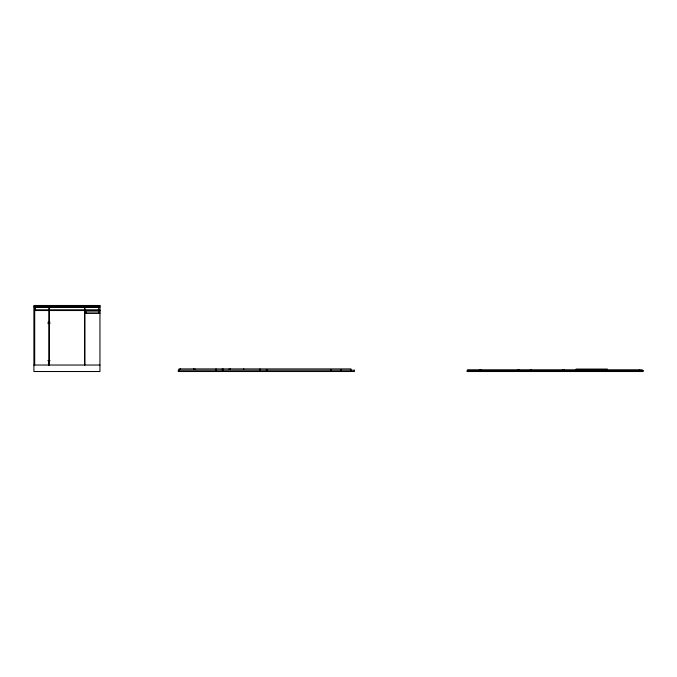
<?xml version="1.0" encoding="UTF-8"?>
<svg xmlns="http://www.w3.org/2000/svg" width="677" height="677" viewBox="0 0 677 677"><rect width="100%" height="100%" fill="white"/><g stroke="black" fill="none" stroke-linecap="round" stroke-linejoin="round"><path stroke-width="1.02" d="M33.901 306.918L99.951 306.918M99.951 307.062L84.794 307.062L84.794 365.03M35.204 307.096L98.656 307.096M34.696 310.091L49.066 310.091M49.209 310.091L84.65 310.091M84.794 310.091L99.951 310.091M34.696 310.218L49.066 310.218M49.209 310.218L84.65 310.218M84.794 310.218L99.951 310.218M34.696 310.531L49.066 310.531M49.209 310.531L84.65 310.531M84.794 310.531L99.951 310.531M84.794 311.97L99.951 311.97M84.794 313.417L99.951 313.417M47.898 322.184L50.013 322.184M47.898 323.521L50.013 323.521M47.898 360.553L50.013 360.553M33.901 365.03L99.951 365.03M607.421 369.067L576.161 369.067L576.161 370.734L639.613 370.734L639.613 369.794M467.739 370.226L468.171 370.226M480.442 370.226L481.313 369.794M642.211 370.657L642.211 369.794L467.739 369.794L467.739 370.657M575.442 369.794L575.442 370.657M564.322 369.794L563.89 370.657M563.171 370.657L562.739 369.794M531.479 369.794L531.047 370.657M530.328 369.794L530.328 370.657M519.208 369.794L518.777 370.657M518.049 369.794L518.049 370.657M480.873 369.794L480.873 370.226M480.442 369.794L480.442 370.657M479.722 369.794L479.722 370.657M351.016 370.226L351.016 368.923L341.487 368.923L341.487 370.226M340.768 370.226L340.768 368.923L331.239 368.923L331.239 370.226M330.511 370.226L330.511 368.923L267.068 368.923L267.068 370.226M266.34 370.226L266.34 368.923L178.999 368.923L178.999 370.226M260.061 368.923L260.061 370.226M243.745 368.923L243.745 369.363M230.468 368.923L230.468 369.363M229.165 368.923L229.165 369.363M223.029 368.923L223.029 370.226M222.31 368.923L222.31 370.226M216.031 368.923L216.031 370.226M194.874 368.923L194.874 369.363M193.58 368.923L193.58 369.363M180.294 368.872L180.294 369.363M98.656 306.918L98.656 310.091M98.512 311.97L98.512 313.417M86.241 311.97L86.241 313.417M84.65 365.03L84.65 307.062L49.209 307.062L49.209 365.03M49.066 365.03L49.066 307.062L34.696 307.062L34.696 365.03M48.49 360.553L48.49 365.03M35.204 305.479L35.204 310.091M99.951 305.479L33.901 305.479L33.901 371.521L99.951 371.521L99.951 305.479M354.409 370.226L178.279 370.226L178.279 371.521L354.409 371.521L354.409 370.226M643.15 370.657L467.02 370.657L467.02 371.521L643.15 371.521L643.15 370.657"/></g></svg>
